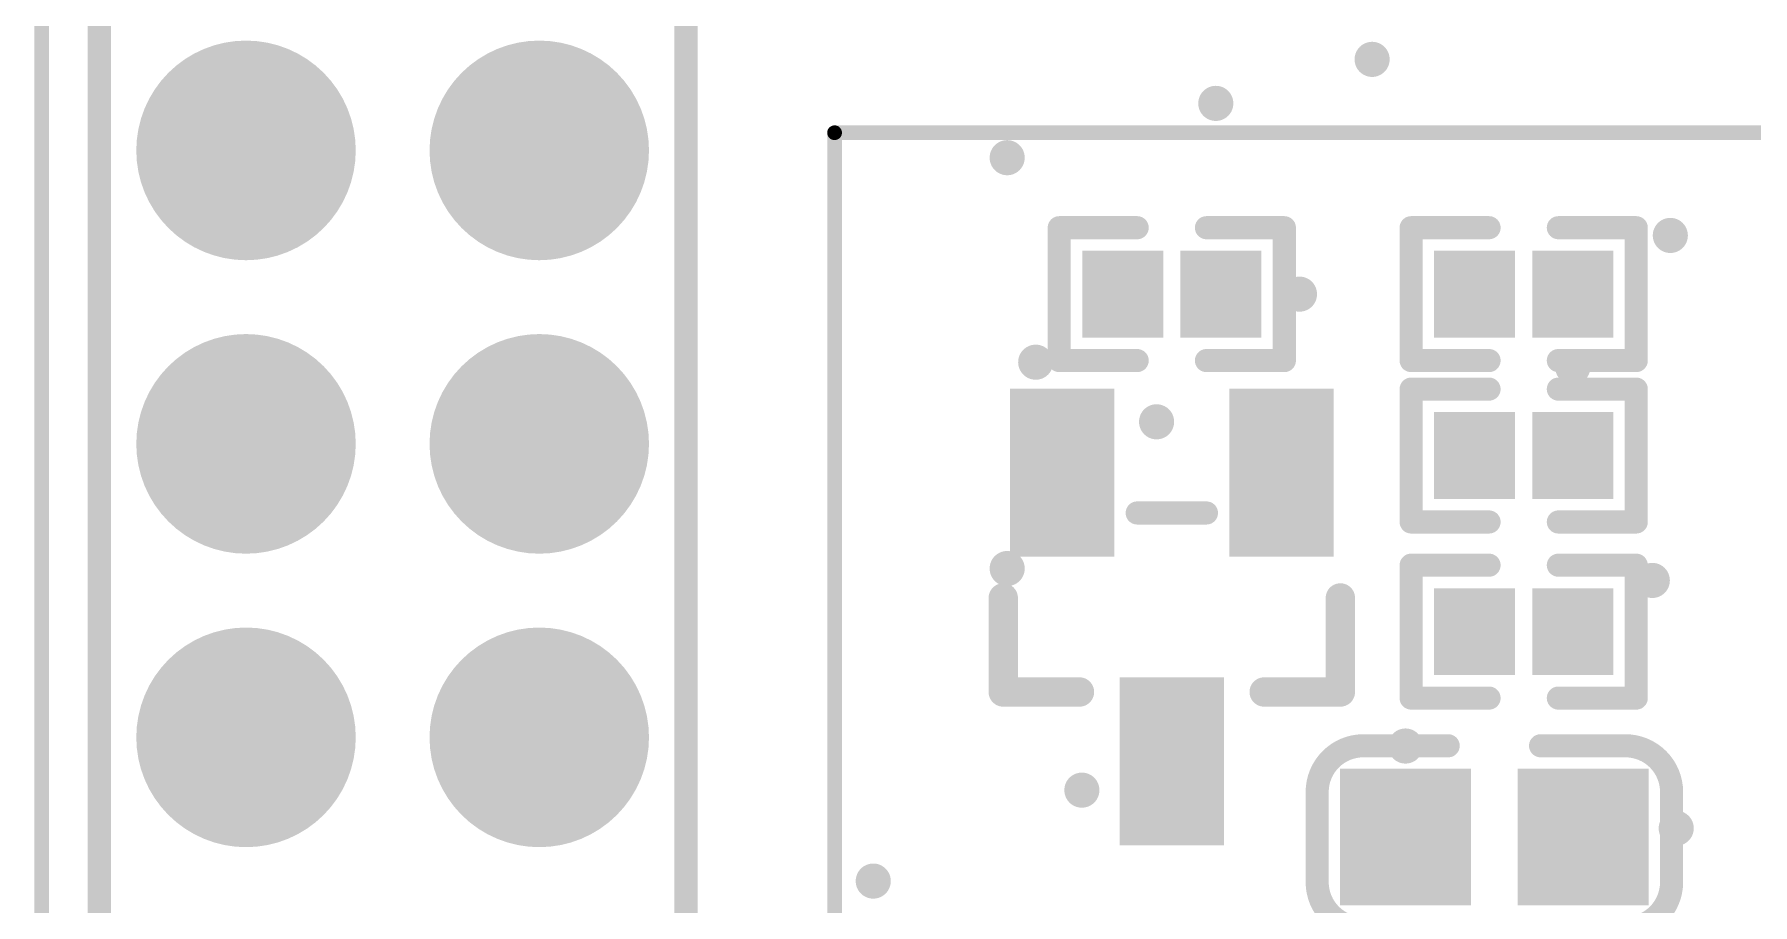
# Model space of a CAD drawing. Header units: millimetres. Extents: x 1205 to 1330, y 770 to 864.
# Drawn here: x 1207.52 to 1222.4, y 806.5 to 814.03 of the extents above; entities that cross this region are included whole.
import ezdxf

# ---------------------------------------------------------------- set-up
doc = ezdxf.new("R2010")
doc.units = ezdxf.units.MM
for name, color, linetype in [('Mechanical1', 6, 'Continuous'), ('PadHoleLayer', 156, 'Continuous'), ('TopOverlay', 2, 'Continuous'), ('TopPaste', 8, 'Continuous'), ('TopSolder', 216, 'Continuous'), ('ViaHoleLayer', 16, 'Continuous')]:
    doc.layers.add(name, color=color, linetype=linetype)

# ---------------------------------------------------------------- blocks, each defined once
blk = doc.blocks.new('0603_C_151')
at = {"layer": 'TopOverlay', "const_width": 0.2}
for points in [[(-1.535, 0.39, -0.414213), (-1.135, 0.79)], [(1.135, 0.79, -0.414213), (1.535, 0.39)], [(-1.135, -0.79, -0.414213), (-1.535, -0.39)], [(1.535, -0.39, -0.414213), (1.135, -0.79)]]:
    blk.add_lwpolyline(points, format="xyb", dxfattribs=at)
for points in [[(-1.135, 0.79), (-0.4, 0.79)], [(0.4, 0.79), (1.135, 0.79)], [(-1.535, -0.39), (-1.535, 0.39)], [(1.535, -0.39), (1.535, 0.39)], [(-1.135, -0.79), (-0.4, -0.79)], [(0.4, -0.79), (1.135, -0.79)]]:
    blk.add_lwpolyline(points, dxfattribs=at)
at = {"layer": 'TopOverlay', "const_width": 0.1}
for points in [[(-1.185, 0.79, 1), (-1.085, 0.79, 1)], [(-1.185, 0.79, 1), (-1.085, 0.79, 1)], [(-0.45, 0.79, 1), (-0.35, 0.79, 1)], [(0.35, 0.79, 1), (0.45, 0.79, 1)], [(1.085, 0.79, 1), (1.185, 0.79, 1)], [(1.085, 0.79, 1), (1.185, 0.79, 1)], [(-1.585, 0.39, 1), (-1.485, 0.39, 1)], [(-1.585, 0.39, 1), (-1.485, 0.39, 1)], [(1.485, 0.39, 1), (1.585, 0.39, 1)], [(1.485, 0.39, 1), (1.585, 0.39, 1)], [(-1.585, -0.39, 1), (-1.485, -0.39, 1)], [(-1.585, -0.39, 1), (-1.485, -0.39, 1)], [(1.485, -0.39, 1), (1.585, -0.39, 1)], [(1.485, -0.39, 1), (1.585, -0.39, 1)], [(-1.185, -0.79, 1), (-1.085, -0.79, 1)], [(-1.185, -0.79, 1), (-1.085, -0.79, 1)], [(-0.45, -0.79, 1), (-0.35, -0.79, 1)], [(0.35, -0.79, 1), (0.45, -0.79, 1)], [(1.085, -0.79, 1), (1.185, -0.79, 1)], [(1.085, -0.79, 1), (1.185, -0.79, 1)]]:
    blk.add_lwpolyline(points, format="xyb", close=True, dxfattribs=at)
at = {"layer": 'TopPaste'}
for points in [[(-1.235, -0.49), (-0.305, -0.49), (-1.235, 0.49), (-0.305, 0.49)], [(0.305, -0.49), (1.235, -0.49), (0.305, 0.49), (1.235, 0.49)]]:
    blk.add_solid(points, dxfattribs=at)
at = {"layer": 'TopSolder'}
for points in [[(-1.337, -0.592), (-0.203, -0.592), (-1.337, 0.592), (-0.203, 0.592)], [(0.203, -0.592), (1.337, -0.592), (0.203, 0.592), (1.337, 0.592)]]:
    blk.add_solid(points, dxfattribs=at)
blk = doc.blocks.new('HDR_TH_40P_P2_54_V_M_R2_C20_S2_54_353')
at = {"layer": 'PadHoleLayer', "const_width": 0.55}
for points in [[(-16.785, 1.27, 1), (-16.235, 1.27, 1)], [(-14.245, 1.27, 1), (-13.695, 1.27, 1)], [(-11.705, 1.27, 1), (-11.155, 1.27, 1)], [(-16.785, -1.27, 1), (-16.235, -1.27, 1)], [(-14.245, -1.27, 1), (-13.695, -1.27, 1)], [(-11.705, -1.27, 1), (-11.155, -1.27, 1)]]:
    blk.add_lwpolyline(points, format="xyb", close=True, dxfattribs=at)
at = {"layer": 'TopOverlay', "const_width": 0.203}
for points in [[(-25.4, 2.54), (25.4, 2.54)], [(-25.4, -2.54), (25.4, -2.54)]]:
    blk.add_lwpolyline(points, dxfattribs=at)
at = {"layer": 'TopSolder', "const_width": 0.951}
for points in [[(-16.985, 1.27, 1), (-16.035, 1.27, 1)], [(-14.445, 1.27, 1), (-13.495, 1.27, 1)], [(-11.905, 1.27, 1), (-10.955, 1.27, 1)], [(-16.985, -1.27, 1), (-16.035, -1.27, 1)], [(-14.445, -1.27, 1), (-13.495, -1.27, 1)], [(-11.905, -1.27, 1), (-10.955, -1.27, 1)]]:
    blk.add_lwpolyline(points, format="xyb", close=True, dxfattribs=at)
blk = doc.blocks.new('SOT_23_SOT_23_3__356')
at = {"layer": 'TopOverlay'}
for points, const_width in [([(-0.65, 1.46), (0.165, 1.46)], 0.254), ([(-0.65, 1.46), (-0.65, 0.8)], 0.254), ([(-0.65, 1.46), (-0.65, 0.8)], 0.254), ([(-0.65, 1.46), (-0.65, 0.8)], 0.254), ([(0.9, 0.3), (0.9, -0.3)], 0.2), ([(-0.65, -0.8), (-0.65, -1.46)], 0.254), ([(0.165, -1.46), (-0.65, -1.46)], 0.254)]:
    blk.add_lwpolyline(points, dxfattribs=dict(at, const_width=const_width))
for points, const_width in [([(-0.713, 1.46, 1), (-0.586, 1.46, 1)], 0.127), ([(-0.713, 1.46, 1), (-0.586, 1.46, 1)], 0.127), ([(-0.713, 1.46, 1), (-0.586, 1.46, 1)], 0.127), ([(-0.713, 1.46, 1), (-0.586, 1.46, 1)], 0.127), ([(0.101, 1.46, 1), (0.228, 1.46, 1)], 0.127), ([(-0.713, 0.8, 1), (-0.586, 0.8, 1)], 0.127), ([(-0.713, 0.8, 1), (-0.586, 0.8, 1)], 0.127), ([(-0.713, 0.8, 1), (-0.586, 0.8, 1)], 0.127), ([(0.85, 0.3, 1), (0.95, 0.3, 1)], 0.1), ([(0.85, -0.3, 1), (0.95, -0.3, 1)], 0.1), ([(-0.713, -0.8, 1), (-0.586, -0.8, 1)], 0.127), ([(-0.713, -1.46, 1), (-0.586, -1.46, 1)], 0.127), ([(-0.713, -1.46, 1), (-0.586, -1.46, 1)], 0.127), ([(0.101, -1.46, 1), (0.228, -1.46, 1)], 0.127)]:
    blk.add_lwpolyline(points, format="xyb", close=True, dxfattribs=dict(at, const_width=const_width))
at = {"layer": 'TopPaste'}
for points in [[(0.625, 1.3), (0.625, 0.6), (1.875, 1.3), (1.875, 0.6)], [(-1.875, 0.35), (-1.875, -0.35), (-0.625, 0.35), (-0.625, -0.35)], [(0.625, -0.6), (0.625, -1.3), (1.875, -0.6), (1.875, -1.3)]]:
    blk.add_solid(points, dxfattribs=at)
at = {"layer": 'TopSolder'}
for points in [[(0.523, 1.402), (0.523, 0.498), (1.977, 1.402), (1.977, 0.498)], [(-1.977, 0.452), (-1.977, -0.452), (-0.523, 0.452), (-0.523, -0.452)], [(0.523, -0.498), (0.523, -1.402), (1.977, -0.498), (1.977, -1.402)]]:
    blk.add_solid(points, dxfattribs=at)
blk = doc.blocks.new('0402_R_455')
at = {"layer": 'TopOverlay', "const_width": 0.2}
for points in [[(-0.3, 0.575), (-0.975, 0.575)], [(-0.975, 0.575), (-0.975, -0.575)], [(0.975, 0.575), (0.3, 0.575)], [(0.975, -0.575), (0.975, 0.575)], [(-0.3, -0.575), (-0.975, -0.575)], [(0.975, -0.575), (0.3, -0.575)]]:
    blk.add_lwpolyline(points, dxfattribs=at)
at = {"layer": 'TopOverlay', "const_width": 0.1}
for points in [[(-1.025, 0.575, 1), (-0.925, 0.575, 1)], [(-1.025, 0.575, 1), (-0.925, 0.575, 1)], [(-0.35, 0.575, 1), (-0.25, 0.575, 1)], [(0.25, 0.575, 1), (0.35, 0.575, 1)], [(0.925, 0.575, 1), (1.025, 0.575, 1)], [(0.925, 0.575, 1), (1.025, 0.575, 1)], [(-1.025, -0.575, 1), (-0.925, -0.575, 1)], [(-1.025, -0.575, 1), (-0.925, -0.575, 1)], [(-0.35, -0.575, 1), (-0.25, -0.575, 1)], [(0.25, -0.575, 1), (0.35, -0.575, 1)], [(0.925, -0.575, 1), (1.025, -0.575, 1)], [(0.925, -0.575, 1), (1.025, -0.575, 1)]]:
    blk.add_lwpolyline(points, format="xyb", close=True, dxfattribs=at)
at = {"layer": 'TopPaste'}
for points in [[(-0.725, -0.325), (-0.125, -0.325), (-0.725, 0.325), (-0.125, 0.325)], [(0.125, -0.325), (0.725, -0.325), (0.125, 0.325), (0.725, 0.325)]]:
    blk.add_solid(points, dxfattribs=at)
at = {"layer": 'TopSolder'}
for points in [[(-0.776, -0.376), (-0.074, -0.376), (-0.776, 0.376), (-0.074, 0.376)], [(0.074, -0.376), (0.776, -0.376), (0.074, 0.376), (0.776, 0.376)]]:
    blk.add_solid(points, dxfattribs=at)
blk = doc.blocks.new('0402_R_456')
at = {"layer": 'TopOverlay', "const_width": 0.2}
for points in [[(-0.3, 0.575), (-0.975, 0.575)], [(-0.975, 0.575), (-0.975, -0.575)], [(0.975, 0.575), (0.3, 0.575)], [(0.975, -0.575), (0.975, 0.575)], [(-0.3, -0.575), (-0.975, -0.575)], [(0.975, -0.575), (0.3, -0.575)]]:
    blk.add_lwpolyline(points, dxfattribs=at)
at = {"layer": 'TopOverlay', "const_width": 0.1}
for points in [[(-1.025, 0.575, 1), (-0.925, 0.575, 1)], [(-1.025, 0.575, 1), (-0.925, 0.575, 1)], [(-0.35, 0.575, 1), (-0.25, 0.575, 1)], [(0.25, 0.575, 1), (0.35, 0.575, 1)], [(0.925, 0.575, 1), (1.025, 0.575, 1)], [(0.925, 0.575, 1), (1.025, 0.575, 1)], [(-1.025, -0.575, 1), (-0.925, -0.575, 1)], [(-1.025, -0.575, 1), (-0.925, -0.575, 1)], [(-0.35, -0.575, 1), (-0.25, -0.575, 1)], [(0.25, -0.575, 1), (0.35, -0.575, 1)], [(0.925, -0.575, 1), (1.025, -0.575, 1)], [(0.925, -0.575, 1), (1.025, -0.575, 1)]]:
    blk.add_lwpolyline(points, format="xyb", close=True, dxfattribs=at)
at = {"layer": 'TopPaste'}
for points in [[(-0.725, -0.325), (-0.125, -0.325), (-0.725, 0.325), (-0.125, 0.325)], [(0.125, -0.325), (0.725, -0.325), (0.125, 0.325), (0.725, 0.325)]]:
    blk.add_solid(points, dxfattribs=at)
at = {"layer": 'TopSolder'}
for points in [[(-0.776, -0.376), (-0.074, -0.376), (-0.776, 0.376), (-0.074, 0.376)], [(0.074, -0.376), (0.776, -0.376), (0.074, 0.376), (0.776, 0.376)]]:
    blk.add_solid(points, dxfattribs=at)
blk = doc.blocks.new('0402_R_505')
at = {"layer": 'TopOverlay', "const_width": 0.2}
for points in [[(-0.3, 0.575), (-0.975, 0.575)], [(-0.975, 0.575), (-0.975, -0.575)], [(0.975, 0.575), (0.3, 0.575)], [(0.975, -0.575), (0.975, 0.575)], [(-0.3, -0.575), (-0.975, -0.575)], [(0.975, -0.575), (0.3, -0.575)]]:
    blk.add_lwpolyline(points, dxfattribs=at)
at = {"layer": 'TopOverlay', "const_width": 0.1}
for points in [[(-1.025, 0.575, 1), (-0.925, 0.575, 1)], [(-1.025, 0.575, 1), (-0.925, 0.575, 1)], [(-0.35, 0.575, 1), (-0.25, 0.575, 1)], [(0.25, 0.575, 1), (0.35, 0.575, 1)], [(0.925, 0.575, 1), (1.025, 0.575, 1)], [(0.925, 0.575, 1), (1.025, 0.575, 1)], [(-1.025, -0.575, 1), (-0.925, -0.575, 1)], [(-1.025, -0.575, 1), (-0.925, -0.575, 1)], [(-0.35, -0.575, 1), (-0.25, -0.575, 1)], [(0.25, -0.575, 1), (0.35, -0.575, 1)], [(0.925, -0.575, 1), (1.025, -0.575, 1)], [(0.925, -0.575, 1), (1.025, -0.575, 1)]]:
    blk.add_lwpolyline(points, format="xyb", close=True, dxfattribs=at)
at = {"layer": 'TopPaste'}
for points in [[(-0.725, -0.325), (-0.125, -0.325), (-0.725, 0.325), (-0.125, 0.325)], [(0.125, -0.325), (0.725, -0.325), (0.125, 0.325), (0.725, 0.325)]]:
    blk.add_solid(points, dxfattribs=at)
at = {"layer": 'TopSolder'}
for points in [[(-0.776, -0.376), (-0.074, -0.376), (-0.776, 0.376), (-0.074, 0.376)], [(0.074, -0.376), (0.776, -0.376), (0.074, 0.376), (0.776, 0.376)]]:
    blk.add_solid(points, dxfattribs=at)
blk = doc.blocks.new('0402_R_506')
at = {"layer": 'TopOverlay', "const_width": 0.2}
for points in [[(-0.3, 0.575), (-0.975, 0.575)], [(-0.975, 0.575), (-0.975, -0.575)], [(0.975, 0.575), (0.3, 0.575)], [(0.975, -0.575), (0.975, 0.575)], [(-0.3, -0.575), (-0.975, -0.575)], [(0.975, -0.575), (0.3, -0.575)]]:
    blk.add_lwpolyline(points, dxfattribs=at)
at = {"layer": 'TopOverlay', "const_width": 0.1}
for points in [[(-1.025, 0.575, 1), (-0.925, 0.575, 1)], [(-1.025, 0.575, 1), (-0.925, 0.575, 1)], [(-0.35, 0.575, 1), (-0.25, 0.575, 1)], [(0.25, 0.575, 1), (0.35, 0.575, 1)], [(0.925, 0.575, 1), (1.025, 0.575, 1)], [(0.925, 0.575, 1), (1.025, 0.575, 1)], [(-1.025, -0.575, 1), (-0.925, -0.575, 1)], [(-1.025, -0.575, 1), (-0.925, -0.575, 1)], [(-0.35, -0.575, 1), (-0.25, -0.575, 1)], [(0.25, -0.575, 1), (0.35, -0.575, 1)], [(0.925, -0.575, 1), (1.025, -0.575, 1)], [(0.925, -0.575, 1), (1.025, -0.575, 1)]]:
    blk.add_lwpolyline(points, format="xyb", close=True, dxfattribs=at)
at = {"layer": 'TopPaste'}
for points in [[(-0.725, -0.325), (-0.125, -0.325), (-0.725, 0.325), (-0.125, 0.325)], [(0.125, -0.325), (0.725, -0.325), (0.125, 0.325), (0.725, 0.325)]]:
    blk.add_solid(points, dxfattribs=at)
at = {"layer": 'TopSolder'}
for points in [[(-0.776, -0.376), (-0.074, -0.376), (-0.776, 0.376), (-0.074, 0.376)], [(0.074, -0.376), (0.776, -0.376), (0.074, 0.376), (0.776, 0.376)]]:
    blk.add_solid(points, dxfattribs=at)

msp = doc.modelspace()

# ---------------------------------------------------------------- linework, layer by layer
at = {"layer": 'Mechanical1', "const_width": 0.127}
msp.add_lwpolyline([(1207.582, 769.637), (1207.582, 859.637)], dxfattribs=at)
msp.add_lwpolyline([(1207.582, 769.637), (1207.582, 859.637)], dxfattribs=at)
at = {"layer": 'TopOverlay', "const_width": 0.127}
for points in [[(1214.45, 798.067), (1214.45, 813.18)], [(1214.45, 813.18), (1222.578, 813.18)]]:
    msp.add_lwpolyline(points, dxfattribs=at)
at = {"layer": 'TopOverlay', "const_width": 0.0635}
msp.add_lwpolyline([(1214.418, 813.18, 1), (1214.482, 813.18, 1)], format="xyb", close=True, dxfattribs=at)
msp.add_lwpolyline([(1214.418, 813.18, 1), (1214.482, 813.18, 1)], format="xyb", close=True, dxfattribs=at)
at = {"layer": 'ViaHoleLayer', "const_width": 0.152}
for points in [[(1219.03, 813.815, 1), (1219.182, 813.815, 1)], [(1217.676, 813.434, 1), (1217.828, 813.434, 1)], [(1215.869, 812.964, 1), (1216.021, 812.964, 1)], [(1221.613, 812.291, 1), (1221.765, 812.291, 1)], [(1218.401, 811.783, 1), (1218.553, 811.783, 1)], [(1216.116, 811.194, 1), (1216.268, 811.194, 1)], [(1220.768, 811.15, 1), (1220.92, 811.15, 1)], [(1217.163, 810.678, 1), (1217.315, 810.678, 1)], [(1215.869, 809.408, 1), (1216.021, 809.408, 1)], [(1221.457, 809.305, 1), (1221.609, 809.305, 1)], [(1219.319, 807.872, 1), (1219.471, 807.872, 1)], [(1216.516, 807.49, 1), (1216.668, 807.49, 1)], [(1221.664, 807.16, 1), (1221.816, 807.16, 1)], [(1214.709, 806.703, 1), (1214.861, 806.703, 1)]]:
    msp.add_lwpolyline(points, format="xyb", close=True, dxfattribs=at)

# ---------------------------------------------------------------- block references
for name, p, rotation in [('HDR_TH_40P_P2_54_V_M_R2_C20_S2_54_353', (1210.622, 824.457), 90), ('0402_R_455', (1217.371, 811.783), 180), ('0402_R_456', (1220.419, 811.783), 180), ('0402_R_505', (1220.419, 810.386), 180), ('SOT_23_SOT_23_3__356', (1217.371, 808.989), 90), ('0402_R_506', (1220.419, 808.862), 180)]:
    msp.add_blockref(name, p, dxfattribs=dict(rotation=rotation))
msp.add_blockref('0603_C_151', (1220.165, 807.084))

doc.saveas('drawing.dxf')
